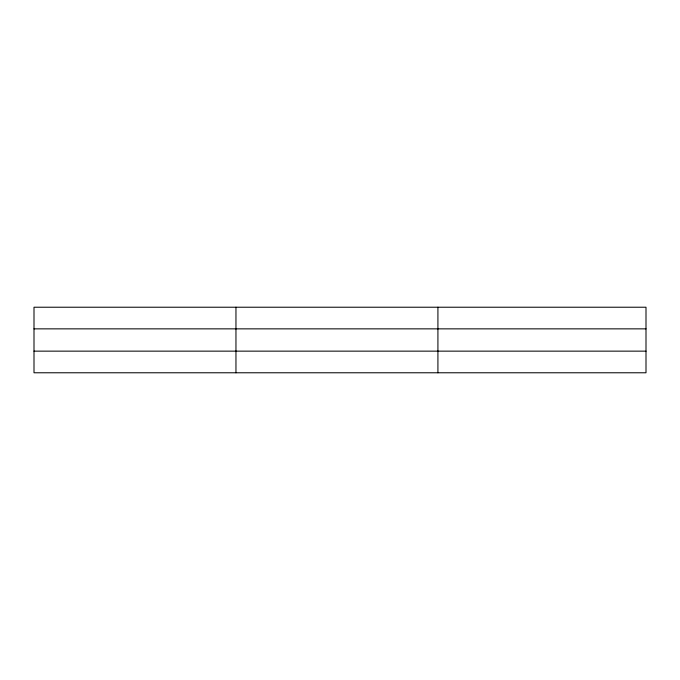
<?xml version="1.0" encoding="UTF-8"?>
<svg xmlns="http://www.w3.org/2000/svg" width="680" height="680" viewBox="0 0 680 680"><rect width="100%" height="100%" fill="white"/><g stroke="black" fill="none" stroke-linecap="round" stroke-linejoin="round"><path stroke-width="1.02" d="M235.96 372.776L235.96 307.224M437.92 372.776L437.92 307.224M646 351.144L646 372.776L34 372.776L34 307.224L646 307.224L646 351.144L34 351.144M34 328.856L646 328.856"/></g></svg>
